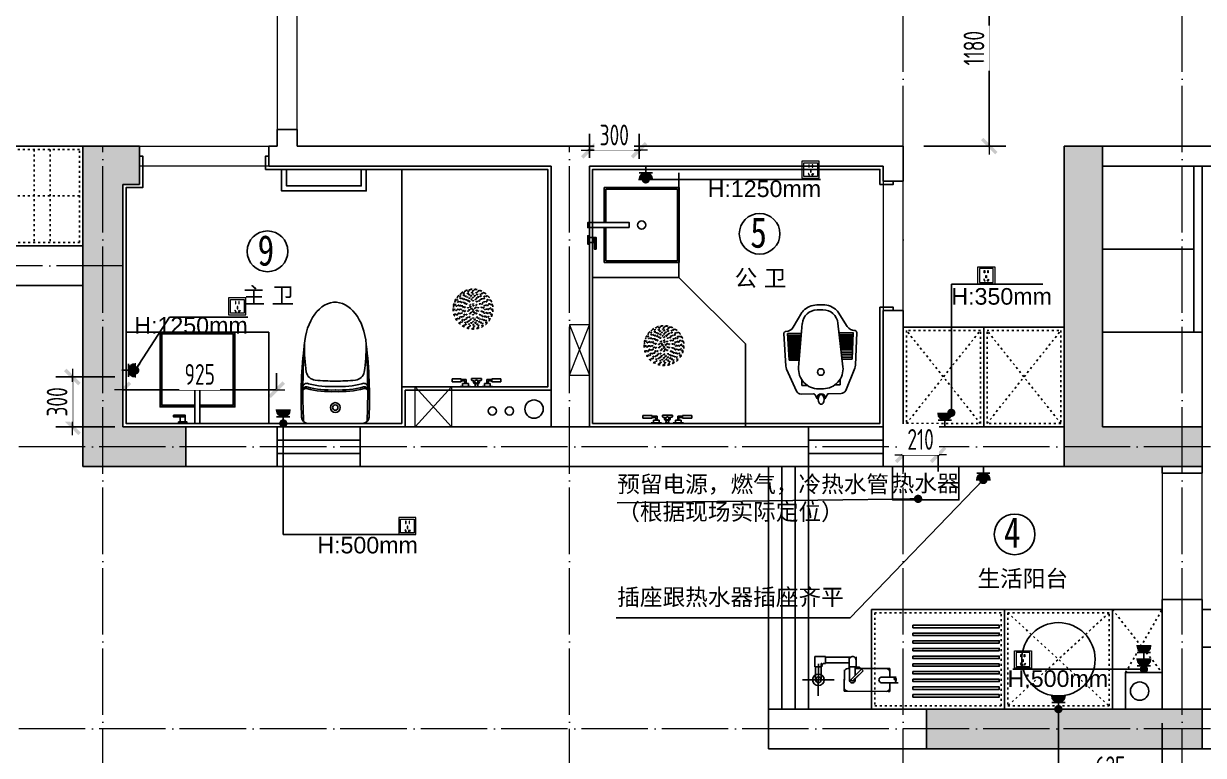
# Model space of a CAD drawing. Header units: inches. Extents: x -50945 to 250244, y -404780 to 18493.
# Drawn here: x 102031 to 109137, y -284927 to -280521 of the extents above; entities that cross this region are included whole.
import ezdxf

# ---------------------------------------------------------------- set-up
doc = ezdxf.new("R2010")
doc.units = ezdxf.units.IN
doc.header["$MEASUREMENT"] = 0
for name, pattern in [('ACAD_ISO03W100', [30, 12, -18]), ('DOTE', [2.42, 2, -0.2, 0.02, -0.2]), ('iGo户型优化31', [0.35, 0.25, -0.1])]:
    doc.linetypes.add(name, pattern=pattern)
for name, color, linetype, lineweight in [('0000插座', 1, 'Continuous', 25), ('0000照明', 241, 'Continuous', 25), ('天棚材质标注', 2, 'Continuous', 5), ('门', 65, 'Continuous', 13)]:
    doc.layers.add(name, color=color, linetype=linetype, lineweight=lineweight)
for name, color, linetype in [('D-ARCHI', 250, 'Continuous'), ('EVH 立面填充', 8, 'Continuous'), ('IBS-003-建筑窗框', 3, 'Continuous'), ('IBS-182-原建筑非承重墙', 150, 'Continuous'), ('IBS-200-原建筑承重墙柱', 200, 'Continuous'), ('IBS-63-原建筑窗', 63, 'Continuous'), ('IDS-030-造型完成面(看线)', 30, 'Continuous'), ('IDS-040-固定高家具', 40, 'Continuous'), ('IFF-31-卫浴洁具', 31, 'Continuous'), ('IFF-51-活动家具', 51, 'Continuous'), ('iGo户型优化', 7, 'Continuous'), ('房间编号', 50, 'Continuous')]:
    doc.layers.add(name, color=color, linetype=linetype)
doc.styles.add('ARI', font='', dxfattribs={"width": 0.8, "height": 200})
doc.styles.add('HBA-DIMT', font='ARCHS.SHX', dxfattribs={"width": 0.8})
doc.styles.add('MtXpl_Arial_Unicode_', font='Arial Unicode.ttf')
doc.styles.get("Standard").update_dxf_attribs({"font": 'Arial.ttf'})
doc.styles.get('ARI').set_extended_font_data('SimSun')
doc.dimstyles.new('HBA_40', dxfattribs={"dimscale": 50, "dimtxt": 2.5, "dimasz": 0.1, "dimexe": 2, "dimexo": 2.5, "dimgap": 0.6, "dimtad": 1, "dimdec": 0, "dimrnd": 5, "dimzin": 0, "dimtxsty": 'HBA-DIMT', "dimblk": 'HBA_DIMENSION_TICK', "dimblk1": 'HBA_DIMENSION_TICK', "dimblk2": 'HBA_DIMENSION_TICK', "dimcen": 0.125, "dimclrd": 44, "dimclre": 44, "dimclrt": 2, "dimadec": 0, "dimazin": 0, "dimtfac": 1, "dimtdec": 0, "dimtix": 1, "dimtmove": 1, "dimatfit": 3, "dimldrblk": 'HBA_Leader_Dot', "dimfxl": 0, "dimtvp": 1, "dimtfill": 1, "dimtolj": 1, "dimtzin": 0, "dimarcsym": 0})

# ---------------------------------------------------------------- blocks, each defined once
blk = doc.blocks.new('11')
at = {"layer": 'IBS-182-原建筑非承重墙'}
for p, q in [((140996.6, -1245.4), (140997.1, -1054.1)), ((140567.1, -1131.5), (140516.4, -1131.3)), ((140535.4, -1131.4), (140527.6, -1131.4)), ((140567.1, -1131.5), (140535.4, -1131.4)), ((140567.1, -1131.5), (140535.4, -1131.4)), ((140567.3, -1080.2), (140567.1, -1131.5)), ((140567.3, -1080.2), (140567.1, -1131.5)), ((140567.2, -1100.7), (140567.1, -1131.5)), ((140567.1, -1131.5), (140614.9, -1131.6)), ((140840.5, -1081), (140567.3, -1080.2)), ((140575.7, -1080.3), (140567.3, -1080.2)), ((140820, -1080.9), (140587.7, -1080.3)), ((140820, -1080.9), (140587.7, -1080.3)), ((140840.5, -1081), (140820, -1080.9)), ((140840.2, -1209.1), (140840.5, -1081)), ((140840.2, -1197.1), (140840.5, -1101.4)), ((140840.2, -1209.1), (140840.5, -1101.4)), ((140840.5, -1101.4), (140840.5, -1081)), ((140528, -1165.5), (140567, -1165.6)), ((140528, -1165.5), (140567, -1165.6)), ((140567, -1165.6), (140535.3, -1165.5)), ((140567, -1165.6), (140566.9, -1196.4)), ((140567, -1165.6), (140566.9, -1216.9)), ((140567, -1165.6), (140566.9, -1196.4)), ((140614.8, -1165.8), (140567, -1165.6)), ((140787.9, -1144.5), (140727.7, -1204.5)), ((140775.4, -1157), (140727.7, -1204.5)), ((140736.8, -1213.7), (140727.7, -1204.5)), ((140727.7, -1204.5), (140736.8, -1213.7)), ((140797.1, -1153.8), (140736.8, -1213.7)), ((140736.8, -1213.7), (140775.4, -1175.4)), ((140736.8, -1213.7), (140775.4, -1175.4)), ((140775.4, -1175.4), (140775.2, -1227)), ((140775.3, -1217.4), (140775.4, -1175.4)), ((140775.4, -1175.4), (140775.3, -1217.4)), ((140775.4, -1157), (140787.9, -1144.5)), ((140775.4, -1149.1), (140775.4, -1157)), ((140775.4, -1149.1), (140775.4, -1157)), ((140775.4, -1149.1), (140775.4, -1157)), ((140809.4, -1217.5), (140809.6, -1149.2)), ((140809.4, -1227.1), (140809.6, -1149.2)), ((140809.6, -1144.6), (140809.6, -1149.2)), ((140809.6, -1149.2), (140809.6, -1144.6)), ((140901.2, -1149.5), (141092.5, -1150)), ((140979.7, -1180.1), (140979.5, -1248.1)), ((140979.8, -1149.7), (140979.6, -1227.6)), ((140979.7, -1180.1), (140979.6, -1227.6)), ((141013.9, -1149.8), (141013.7, -1227.7)), ((141013.7, -1227.7), (141013.9, -1180.2)), ((141013.7, -1227.7), (141013.9, -1180.2)), ((140566.9, -1208.4), (140566.9, -1216.9)), ((140566.9, -1216.9), (140769.8, -1217.4)), ((140566.9, -1216.9), (140587.4, -1216.9)), ((140587.4, -1216.9), (140775.3, -1217.4)), ((140587.4, -1216.9), (140740.4, -1217.3)), ((140750, -1226.9), (140736.8, -1213.7)), ((140740.4, -1217.3), (140750, -1226.9)), ((140775.2, -1227), (140750, -1226.9)), ((140750, -1226.9), (140769.8, -1227)), ((140769.8, -1217.4), (140769.6, -1288.5)), ((140769.7, -1268.6), (140769.6, -1288.5)), ((140769.7, -1268.6), (140769.8, -1227)), ((140769.8, -1227), (140769.7, -1268.6)), ((140812.1, -1227.1), (140769.8, -1227)), ((140775.3, -1217.4), (140775.2, -1227)), ((140775.3, -1217.4), (140775.2, -1227)), ((140775.2, -1227), (140809.4, -1227.1)), ((140809.4, -1217.5), (140819.7, -1217.5)), ((140809.4, -1217.5), (140809.4, -1227.1)), ((140812.1, -1251.7), (140812, -1268.8)), ((140812, -1285.8), (140812.1, -1251.7)), ((140812, -1285.8), (140812.1, -1251.7)), ((140812.1, -1251.7), (140812.1, -1220.6)), ((140812.1, -1251.7), (140812.1, -1220.6)), ((140812.1, -1251.7), (140812.1, -1227.1)), ((140812.1, -1251.7), (140954.9, -1251.7)), ((140954.9, -1251.7), (140953, -1251.7)), ((140954.9, -1251.7), (140953, -1251.7)), ((140954.8, -1290.4), (140954.9, -1248.1)), ((140961.8, -1248.1), (140954.9, -1248.1)), ((140954.9, -1250.9), (140954.9, -1251.7)), ((140954.9, -1250.9), (140954.9, -1251.7)), ((140975.4, -1248.1), (140975.5, -1227.6)), ((140975.5, -1234.5), (140975.4, -1248.1)), ((140979.5, -1248.1), (140975.4, -1248.1)), ((140975.4, -1248.1), (140979.5, -1248.1)), ((140975.5, -1234.5), (140975.5, -1227.6)), ((140975.5, -1227.6), (140979.6, -1227.6)), ((140975.5, -1227.6), (141017.8, -1227.7)), ((140979.6, -1227.6), (140975.5, -1227.6)), ((140975.5, -1227.6), (140975.5, -1234.5)), ((140979.5, -1248.1), (140979.6, -1227.6)), ((140979.6, -1227.6), (141013.7, -1227.7)), ((140979.6, -1227.6), (141017.8, -1227.7)), ((141013.7, -1227.7), (141017.8, -1227.7)), ((141017.8, -1227.7), (141013.7, -1227.7)), ((141017.8, -1227.7), (141013.7, -1227.7)), ((141017.8, -1234.6), (141017.7, -1290.5)), ((141017.8, -1234.6), (141017.8, -1227.7)), ((141017.8, -1234.6), (141017.8, -1227.7)), ((141017.8, -1227.7), (141017.8, -1234.6)), ((141017.8, -1234.6), (141017.8, -1227.7)), ((141017.8, -1227.7), (141017.8, -1234.6)), ((140803.1, -1285.8), (140812, -1285.8)), ((140954.8, -1285.8), (140803.3, -1285.8)), ((140803.3, -1285.8), (140812, -1285.8)), ((140954.8, -1290.4), (140981.7, -1290.5)), ((140981.7, -1290.5), (141017.7, -1290.5))]:
    blk.add_line(p, q, dxfattribs=at)
blk.add_circle((140996.9, -1149.8), 34.9, dxfattribs=at)
for start, end in [(0, 180), (0, 180), (180, 240.52169), (180, 240.52169), (299.17603, 0), (299.17603, 0)]:
    blk.add_arc((140996.9, -1149.8), 34.9, start, end, dxfattribs=at)
for centre, major_axis, start_param, end_param in [((140539.5, -1139.9), (-6.72, -6.72), 4.378011, 6.612288), ((140587.7, -1100.8), (-14.5, 14.5), 5.495149, 7.065946), ((140614.9, -1148.7), (-12.1, -12.1), 0.78276, 3.924353), ((140792.5, -1149.1), (-12.1, 12.1), 3.924353, 7.065946), ((140820, -1101.4), (-14.5, -14.5), 2.353557, 3.924353), ((140996.9, -1149.8), (-12.1, 12.1), 4.709751, 10.992936), ((140553.1, -1148.5), (-17.5, -17.5), -1.141223, -0.024085), ((140531.1, -1157), (-6.72, -6.72), 1.236418, 3.470695), ((140587.4, -1196.4), (-14.5, 14.5), 0.78276, 2.353557), ((140792.5, -1149.1), (-4.6, -4.6), 1.568158, 4.709751), ((140819.7, -1197), (-14.5, -14.5), 0.78276, 2.353557), ((140790.8, -1268.7), (-15, 15), 0.78276, 2.986227), ((140790.8, -1268.7), (-15, 15), 2.986227, 3.924353), ((140961.8, -1234.4), (-9.66, 9.66), 2.353557, 3.924353)]:
    blk.add_ellipse(centre, major_axis=major_axis, ratio=1, start_param=start_param, end_param=end_param, dxfattribs=at)
at = {"layer": 'IBS-182-原建筑非承重墙', "extrusion": (0, 0, -1)}
for start_param, end_param in [(5.500425, 7.071221), (5.500425, 7.071221), (7.071221, 8.642018), (7.071221, 8.642018), (3.929629, 5.500425), (3.929629, 5.500425), (2.358832, 3.929629), (2.358832, 3.929629)]:
    blk.add_ellipse((140996.9, -1149.8), major_axis=(-12.1, 12.1), ratio=1, start_param=start_param, end_param=end_param, dxfattribs=at)
blk = doc.blocks.new('A$C4f8d1d60')
at = {"color": 8}
for p, q in [((48.8, 294, 0), (31.2, 294, 0)), ((31.2, 294, 0), (31.2, 239, 0)), ((48.8, 239, 0), (48.8, 294, 0)), ((48.8, 294, 0), (48.8, 294, 0)), ((3.6, 244, 0), (0, 244, 0)), ((0, 182, 0), (0, 244, 0)), ((3.6, 182, 0), (3.6, 244, 0)), ((3.6, 230.5, 0), (20, 230.5, 0)), ((20, 195.5, 0), (20, 230.5, 0)), ((24, 220, 0), (20, 220, 0)), ((24, 206, 0), (24, 220, 0)), ((36, 217, 0), (24, 217, 0)), ((31.2, 239, 0), (48.8, 239, 0)), ((36, 217, 0), (36, 239, 0)), ((44, 209, 0), (44, 239, 0)), ((3.6, 182, 0), (0, 182, 0)), ((0, 112, 0), (0, 182, 0)), ((3.6, 159.5, 0), (0, 159.5, 0)), ((0, 159.5, 0), (0, 134.5, 0)), ((3.6, 195.5, 0), (20, 195.5, 0)), ((3.6, 134.5, 0), (3.6, 159.5, 0)), ((15.4, 154.5, 0), (3.6, 154.5, 0)), ((24, 206, 0), (20, 206, 0)), ((44, 209, 0), (24, 209, 0)), ((31.2, 164.5, 0), (31.2, 159.5, 0)), ((31.2, 159.5, 0), (36.2, 159.5, 0)), ((41, 177.9, 0), (50.8, 177.9, 0)), ((50.8, 117.7, 0), (50.8, 177.9, 0)), ((3.6, 134.5, 0), (0, 134.5, 0)), ((3.6, 112, 0), (0, 112, 0)), ((0, 112, 0), (0, 50, 0)), ((15.4, 139.5, 0), (3.6, 139.5, 0)), ((3.6, 112, 0), (3.6, 50, 0)), ((3.6, 98.5, 0), (20, 98.5, 0)), ((20, 98.5, 0), (20, 63.5, 0)), ((24, 88, 0), (20, 88, 0)), ((24, 74, 0), (20, 74, 0)), ((24, 88, 0), (24, 74, 0)), ((44, 85, 0), (24, 85, 0)), ((36, 77, 0), (24, 77, 0)), ((31.2, 134.5, 0), (31.2, 129.5, 0)), ((31.2, 134.5, 0), (36.2, 134.2, 0)), ((36, 77, 0), (36, 55, 0)), ((40.5, 117.7, 0), (50.8, 117.7, 0)), ((44, 85, 0), (44, 55, 0)), ((3.6, 50, 0), (0, 50, 0)), ((3.6, 63.5, 0), (20, 63.5, 0)), ((31.2, 0, 0), (31.2, 55, 0)), ((31.2, 55, 0), (48.8, 55, 0)), ((48.8, 0, 0), (31.2, 0, 0)), ((48.8, 55, 0), (48.8, 0, 0)), ((48.8, 0, 0), (48.8, 0, 0))]:
    blk.add_line(p, q, dxfattribs=at)
at = {"color": 8, "linetype": 'ACAD_ISO03W100'}
for centre, radius in [((468.8, 126.7, 0), 120), ((468.8, 126.7, 0), 118), ((412.8, 223.7, 0), 3), ((423.5, 218.1, 0), 3), ((439.9, 234.9, 0), 3), ((445, 215.6, 0), 3), ((448.7, 226.8, 0), 3), ((468.8, 238.7, 0), 3), ((468.8, 218.7, 0), 3), ((475.3, 228.5, 0), 3), ((492.7, 215.6, 0), 3), ((497.8, 234.9, 0), 3), ((501.4, 223.4, 0), 3), ((524.8, 223.7, 0), 3), ((525.3, 211.7, 0), 3), ((360.7, 155.7, 0), 3), ((371.8, 182.7, 0), 3), ((372.2, 159.3, 0), 3), ((380, 150.6, 0), 3), ((383.9, 183.2, 0), 3), ((387.9, 140.1, 0), 3), ((389.2, 172.7, 0), 3), ((389.6, 205.9, 0), 3), ((395, 162.3, 0), 3), ((400.4, 149, 0), 3), ((401.4, 203.3, 0), 3), ((403.8, 191.8, 0), 3), ((408, 181.7, 0), 3), ((410.6, 169.1, 0), 3), ((415.8, 158.9, 0), 3), ((422, 149.3, 0), 3), ((422.8, 206.4, 0), 3), ((425.9, 196.6, 0), 3), ((426.5, 185, 0), 3), ((432.2, 176.7, 0), 3), ((436.4, 167.4, 0), 3), ((443, 145.6, 0), 3), ((446.6, 195.2, 0), 3), ((447.4, 205.9, 0), 3), ((454.1, 187, 0), 3), ((457.3, 177.4, 0), 3), ((459, 157.2, 0), 3), ((461.8, 147.6, 0), 3), ((468.8, 198.7, 0), 3), ((470.5, 208.7, 0), 3), ((478.3, 188, 0), 3), ((478.7, 157.2, 0), 3), ((480.4, 177.4, 0), 3), ((480.8, 145.2, 0), 3), ((491.1, 195.2, 0), 3), ((493.6, 204.9, 0), 3), ((494.7, 145.6, 0), 3), ((501, 179.8, 0), 3), ((501.3, 167.4, 0), 3), ((511.2, 185, 0), 3), ((514.6, 194.8, 0), 3), ((514.8, 206.4, 0), 3), ((515.7, 149.3, 0), 3), ((518.8, 163.4, 0), 3), ((527.1, 169.1, 0), 3), ((529.1, 141.5, 0), 3), ((531.9, 179.2, 0), 3), ((533.9, 191.8, 0), 3), ((537.3, 149, 0), 3), ((544.1, 159.3, 0), 3), ((545.4, 194.2, 0), 3), ((548, 205.9, 0), 3), ((548.5, 172.7, 0), 3), ((557.7, 150.6, 0), 3), ((560.2, 172, 0), 3), ((565.8, 182.7, 0), 3), ((568.8, 146.8, 0), 3), ((577, 155.7, 0), 3), ((356.8, 126.7, 0), 3), ((360.7, 97.8, 0), 3), ((367, 133.2, 0), 3), ((368.8, 106.7, 0), 3), ((371.8, 70.7, 0), 3), ((376.8, 126.7, 0), 3), ((377.5, 81.5, 0), 3), ((380, 102.9, 0), 3), ((387.5, 116.8, 0), 3), ((389.2, 80.7, 0), 3), ((393.6, 94.2, 0), 3), ((396.8, 126.7, 0), 3), ((400.4, 104.5, 0), 3), ((405.8, 74.3, 0), 3), ((407.6, 136.2, 0), 3), ((408.6, 112, 0), 3), ((410.6, 84.4, 0), 3), ((416.8, 126.7, 0), 3), ((418.8, 90.1, 0), 3), ((422, 104.2, 0), 3), ((426.5, 68.5, 0), 3), ((436.4, 86.1, 0), 3), ((436.7, 73.7, 0), 3), ((436.8, 126.7, 0), 3), ((443, 107.9, 0), 3), ((448.2, 134.3, 0), 3), ((450.1, 115.3, 0), 3), ((456.8, 126.7, 0), 3), ((457.3, 76.1, 0), 3), ((459, 96.3, 0), 3), ((466.1, 104.9, 0), 3), ((468.8, 126.7, 0), 5), ((474.8, 137.1, 0), 3), ((474.8, 116.4, 0), 3), ((478.7, 96.3, 0), 3), ((480.4, 76.1, 0), 3), ((484.2, 111, 0), 3), ((490.7, 128.9, 0), 3), ((494.7, 107.9, 0), 3), ((500.8, 126.7, 0), 3), ((501.3, 86.1, 0), 3), ((505.5, 76.8, 0), 3), ((511.2, 68.5, 0), 3), ((515.7, 104.2, 0), 3), ((520.8, 126.7, 0), 3), ((521.8, 94.6, 0), 3), ((527.1, 84.4, 0), 3), ((529.7, 71.8, 0), 3), ((530.1, 117.3, 0), 3), ((537.3, 104.5, 0), 3), ((540.8, 126.7, 0), 3), ((542.7, 91.2, 0), 3), ((548.5, 80.7, 0), 3), ((549.8, 113.4, 0), 3), ((550.2, 136.7, 0), 3), ((553.8, 70.3, 0), 3), ((557.7, 102.9, 0), 3), ((560.8, 126.7, 0), 3), ((565.5, 94.2, 0), 3), ((565.8, 70.7, 0), 3), ((570.6, 120.3, 0), 3), ((577, 97.8, 0), 3), ((580.8, 126.7, 0), 3), ((389.6, 47.6, 0), 3), ((392.3, 59.3, 0), 3), ((403.8, 61.7, 0), 3), ((412.3, 41.8, 0), 3), ((412.8, 29.8, 0), 3), ((422.8, 47.1, 0), 3), ((423.1, 58.7, 0), 3), ((436.2, 30.1, 0), 3), ((439.9, 18.6, 0), 3), ((444.1, 48.6, 0), 3), ((445, 37.9, 0), 3), ((446.6, 58.3, 0), 3), ((459.4, 65.5, 0), 3), ((462.4, 25, 0), 3), ((467.2, 44.8, 0), 3), ((468.8, 54.7, 0), 3), ((468.8, 34.7, 0), 3), ((468.8, 14.7, 0), 3), ((483.6, 66.5, 0), 3), ((488.9, 26.7, 0), 3), ((490.3, 47.6, 0), 3), ((491.1, 58.3, 0), 3), ((492.7, 37.9, 0), 3), ((497.8, 18.6, 0), 3), ((511.7, 56.9, 0), 3), ((514.1, 35.4, 0), 3), ((514.8, 47.1, 0), 3), ((524.8, 29.8, 0), 3), ((533.9, 61.7, 0), 3), ((536.2, 50.2, 0), 3), ((548, 47.6, 0), 3)]:
    blk.add_circle(centre, radius, dxfattribs=at)
at = {"color": 8}
blk.add_circle((31.2, 147, 0), 9.39, dxfattribs=at)
for centre, radius, start, end in [((31.2, 147, 0), 17.5, 89.99388, 154.61694), ((31.2, 147, 0), 12.5, 89.99388, 269.99388), ((74.7, 159.2, 0), 38.6, 151.01819, 179.60297), ((31.2, 147, 0), 17.5, 205.37081, 269.99388), ((63.6, 132.7, 0), 27.5, 176.83262, 212.95443)]:
    blk.add_arc(centre, radius, start, end, dxfattribs=at)
blk = doc.blocks.new('rtger')
at = {"layer": 'IFF-31-卫浴洁具', "ltscale": 0.02}
for p in [(64161.1, 9478.3), (64161.1, 9151.3)]:
    blk.add_line(p, (64161.1, 9314.8), dxfattribs=at)
for radius in [29.6, 16.1]:
    blk.add_circle((64065.2, 9314.8), radius, dxfattribs=at)
for centre, radius, start, end in [((64006, 6943.5), 2577.4, 87.40012, 97.13359), ((63964.2, 5198.4), 4311.6, 87.52882, 93.69943), ((63692.6, 8401.4), 1099.7, 81.70303, 90.34811), ((63840.4, 9430.5), 60, 5.39205, 79.52989), ((63943.3, 9486.8), 24.1, 108.05955, 207.79672), ((63387.3, 9338.5), 552, 357.54247, 14.38153), ((63959.2, 9491.3), 18.8, 84.06845, 197.64068), ((63367.8, 9338.5), 592, 357.74668, 14.38153), ((63968.4, 9493.3), 18.2, 113.52762, 196.61874), ((63367.8, 9338.5), 602, 357.74668, 14.38153), ((64121.1, 9478.3), 40, 0, 87.40012), ((62528, 9306.6), 1378.2, 0.34089, 5.39205), ((62528, 9323), 1378.2, 354.60795, 359.65911), ((63387.3, 9291.2), 552, 345.61847, 2.45753), ((63367.8, 9291.2), 592, 345.61847, 2.25332), ((63367.8, 9291.2), 602, 345.61847, 2.25332), ((63840.4, 9199.2), 60, 280.47011, 354.60795), ((63692.6, 10228.3), 1099.7, 269.65189, 278.29697), ((64006, 11686.2), 2577.4, 262.86641, 272.59988), ((63964.2, 13431.3), 4311.6, 266.30057, 272.47118), ((63943.3, 9142.8), 24.1, 152.20328, 251.94045), ((63959.2, 9138.4), 18.8, 162.35932, 275.93155), ((63968.4, 9136.4), 18.2, 163.38126, 246.47238), ((64121.1, 9151.3), 40, 272.59988, 0)]:
    blk.add_arc(centre, radius, start, end, dxfattribs=at)
blk.add_ellipse((63720.4, 9314.8), major_axis=(289.3, 0), ratio=0.648116, start_param=1.570796, end_param=4.592942, dxfattribs=at)
blk = doc.blocks.new('抖音iGo户型优化-0715')
at = {"layer": 'IFF-31-卫浴洁具'}
for points in [[(13559.5, -200880.3), (13529.5, -200880.3), (13529.5, -200630.3), (13559.5, -200630.3)], [(13659.5, -200640.3), (13609.5, -200640.3), (13609.5, -200630.3), (13659.5, -200630.3)], [(13649.5, -200640.3), (13619.5, -200640.3), (13619.5, -200670.3), (13649.5, -200670.3)], [(13689.5, -200680.6), (13619.5, -200680.6), (13619.5, -200670.6), (13689.5, -200670.6)]]:
    blk.add_lwpolyline(points, close=True, dxfattribs=at)
blk.add_lwpolyline([(13559.5, -200730.3), (13769.5, -200730.3), (13769.5, -201180.3), (13319.5, -201180.3), (13319.5, -200730.3), (13529.5, -200730.3)], dxfattribs=at)
at = {"layer": 'iGo户型优化', "color": 251, "ltscale": 333}
blk.add_lwpolyline([(13559.5, -200740.3), (13759.5, -200740.3), (13759.5, -201170.3), (13329.5, -201170.3), (13329.5, -200740.3), (13529.5, -200740.3)], dxfattribs=at)
at = {"layer": 'iGo户型优化', "color": 7}
blk.add_circle((13544.5, -200955.3), 25, dxfattribs=at)
blk = doc.blocks.new('抖音iGo户型优化-0721')
at = {"layer": 'IFF-31-卫浴洁具', "ltscale": 100}
for p, q in [((23154.8, -200795.4), (23079.4, -200794.4)), ((23321, -200797.7), (23245.6, -200796.7)), ((23051.6, -200812.2), (22992.6, -200945.2)), ((23084.4, -200846.4), (23083.9, -200879.7)), ((23084.4, -200846.4), (23116.3, -200846.8)), ((23213.8, -200826.2), (23185.7, -200825.8)), ((23314.6, -200849.5), (23282.6, -200849.1)), ((23314.6, -200849.5), (23314.1, -200882.9)), ((23348.3, -200816.3), (23403.6, -200950.8)), ((22988.4, -200962.2), (22975.7, -201159)), ((23008, -200998.5), (22997.4, -201159)), ((23069.1, -201009.3), (23007.3, -201008.5)), ((23068.8, -200999.3), (23008, -200998.5)), ((23064.5, -200955.1), (23087.1, -201218.7)), ((23331.5, -200958.7), (23301.7, -201221.6)), ((23325.4, -201012.9), (23387.2, -201013.7)), ((23326, -201002.9), (23386.8, -201003.7)), ((23386.8, -201003.7), (23393, -201164.5)), ((23407.4, -200967.9), (23414.7, -201165)), ((23075.1, -201079.4), (23002.7, -201078.4)), ((23074.3, -201069.4), (23003.4, -201068.5)), ((23073.4, -201059.4), (23004, -201058.5)), ((23072.6, -201049.4), (23004.7, -201048.5)), ((23071.7, -201039.4), (23005.4, -201038.5)), ((23070.8, -201029.4), (23006, -201028.5)), ((23070, -201019.4), (23006.7, -201018.5)), ((23317.5, -201082.8), (23389.9, -201083.7)), ((23318.6, -201072.8), (23389.5, -201073.7)), ((23319.7, -201062.8), (23389.1, -201063.7)), ((23320.9, -201052.8), (23388.7, -201053.7)), ((23322, -201042.8), (23388.3, -201043.7)), ((23323.1, -201032.8), (23387.9, -201033.7)), ((23324.3, -201022.8), (23387.6, -201023.7)), ((22997.4, -201159), (23082.1, -201160.2)), ((23081.2, -201149.5), (22998.1, -201148.4)), ((23080.3, -201139.5), (22998.7, -201138.4)), ((23079.4, -201129.5), (22999.4, -201128.4)), ((23078.6, -201119.5), (23000.1, -201118.4)), ((23077.7, -201109.5), (23000.7, -201108.4)), ((23076.9, -201099.5), (23001.4, -201098.4)), ((23076, -201089.4), (23002, -201088.4)), ((23309.5, -201152.6), (23392.6, -201153.8)), ((23310.7, -201142.7), (23392.2, -201143.8)), ((23311.8, -201132.7), (23391.8, -201133.8)), ((23312.9, -201122.7), (23391.4, -201123.8)), ((23314.1, -201112.7), (23391.1, -201113.8)), ((23315.2, -201102.7), (23390.7, -201103.8)), ((23316.3, -201092.7), (23390.3, -201093.7)), ((23031.4, -201196.4), (23083.8, -201285.4)), ((23358, -201200.9), (23303.2, -201288.4)), ((23393, -201164.5), (23308.3, -201163.3)), ((23175.5, -201300.9), (23211, -201301.4)), ((23175.1, -201330.9), (23210.6, -201331.4)), ((23210.6, -201331.4), (23175.1, -201330.9))]:
    blk.add_line(p, q, dxfattribs=at)
blk.add_circle((23198.4, -200927.2), 20, dxfattribs=at)
for centre, radius, start, end in [((23200.9, -200746.1), 13.4, 34.04572, 144.38623), ((23079, -200824.4), 30, 89.21598, 156.07815), ((23154.9, -200785.4), 10, 269.21598, 339.71582), ((23226.7, -200811.9), 66.5, 131.3509, 159.71582), ((23200.5, -200771.2), 25, 179.21598, 359.21598), ((23227, -200762.6), 44.3, 146.67085, 211.76111), ((23200.4, -200778.5), 13.4, 214.04572, 324.38623), ((23174.3, -200761.9), 44.3, 326.67085, 31.76111), ((23173.3, -200811.2), 66.5, 18.71613, 47.08106), ((23245.7, -200786.7), 10, 198.71613, 269.21598), ((23320.6, -200827.7), 30, 22.35381, 89.21598), ((23184.1, -200945.8), 120, 89.21598, 184.42439), ((23212.2, -200946.2), 120, 354.00757, 89.21598), ((23038.3, -200965.4), 50, 156.07815, 176.28889), ((23357.4, -200969.8), 50, 2.14307, 22.35381), ((22987.6, -201159.8), 12, 176.28889, 270.6079), ((22988.3, -201221.8), 50, 30.48691, 90.6079), ((23176.8, -201211), 90, 184.91056, 269.21598), ((23212.3, -201211.4), 90, 269.21598, 353.5214), ((23400.4, -201227.4), 50, 87.82405, 147.94505), ((23402.7, -201165.5), 12, 267.82405, 2.14307), ((23126.9, -201260), 50, 210.48691, 224.50672), ((23176.8, -201211), 120, 224.50672, 269.21598), ((23212.3, -201211.4), 120, 269.21598, 313.92524), ((23260.8, -201261.9), 50, 313.92524, 327.94505)]:
    blk.add_arc(centre, radius, start, end, dxfattribs=at)
blk = doc.blocks.new('HBA_DIMENSION_TICK')
at = {"color": 0, "linetype": 'ByBlock'}
for p, q in [((-10, 0), (0, 0)), ((0, 0), (10, 0))]:
    blk.add_line(p, q, dxfattribs=at)
at = {"color": 50, "linetype": 'ByBlock'}
blk.add_solid([(-10, -7), (-7, -10), (7, 10), (10, 7)], dxfattribs=at)
blk = doc.blocks.new('*D773')
at = {"layer": 'Defpoints', "color": 0, "transparency": 16777216}
for p in [(107628.4, -280078.6), (107328.4, -281258.6), (107847.2, -281258.6)]:
    blk.add_point(p, dxfattribs=at)
at = {"layer": '天棚材质标注', "color": 44, "lineweight": -2, "transparency": 16777216}
for p, q in [((107753.4, -280078.6), (107947.2, -280078.6)), ((107847.2, -280083.6), (107847.2, -281253.6)), ((107453.4, -281258.6), (107947.2, -281258.6))]:
    blk.add_line(p, q, dxfattribs=at)
at = {"layer": '天棚材质标注', "color": 44, "lineweight": -2, "transparency": 16777216, "xscale": 5, "yscale": 5, "zscale": 5}
for p, rotation in [((107847.2, -280078.6), 90), ((107847.2, -281258.6), 270)]:
    blk.add_blockref('HBA_DIMENSION_TICK', p, dxfattribs=dict(at, rotation=rotation))
at = {"layer": '天棚材质标注', "color": 2, "transparency": 16777216, "insert": (107754.7, -280668.6), "char_height": 125, "attachment_point": 5, "rotation": 90, "style": 'HBA-DIMT', "bg_fill": 3, "box_fill_scale": 1.25, "bg_fill_color": 256, "bg_fill_true_color": 13158600, "bg_fill_transparency": 0}
blk.add_mtext('\\A1;1180', dxfattribs=at)
blk = doc.blocks.new('HBA_Leader_Dot')
at = {"color": 0, "linetype": 'ByBlock'}
blk.add_line((-5, 0), (-10, 0), dxfattribs=at)
at = {"color": 0, "linetype": 'ByBlock', "const_width": 5}
blk.add_lwpolyline([(-2.5, 0, 1), (2.5, 0, 1)], format="xyb", close=True, dxfattribs=at)
blk = doc.blocks.new('_LINKPT1')
blk.add_line((0, 0), (0, 0))
blk = doc.blocks.new('M_X23')
for p, q in [((-0.5, 1.05), (-0.5, 1)), ((-0.5, 1), (0.5, 1)), ((0.5, 1.05), (0.5, 1)), ((0.5, 0.5), (-0.5, 0.5)), ((0, 0.5), (0, 0))]:
    blk.add_line(p, q)
blk.add_arc((0, 1), 0.5, 180, 0)
for points in [[(0.433, 0.75), (-0.433, 0.75), (0.5, 1), (-0.5, 1)], [(0.25, 0.567), (-0.25, 0.567), (0.433, 0.75), (-0.433, 0.75)], [(0, 0.5), (0, 0.5), (0.25, 0.567), (-0.25, 0.567)]]:
    blk.add_solid(points)
blk.add_blockref('_LINKPT1', (0.001, 0))
at = {"width": 0.8, "flags": 9}
blk.add_attdef('A', (0, 0), '', height=0.00002, dxfattribs=at)
blk = doc.blocks.new('*D775')
at = {"layer": 'Defpoints', "color": 0, "transparency": 16777216}
for p in [(107328.4, -282864.5), (107538.6, -282864.5)]:
    blk.add_point(p, dxfattribs=at)
at = {"layer": '天棚材质标注', "color": 44, "lineweight": -2, "transparency": 16777216}
for p, q in [((107328.4, -282989.5), (107328.4, -283217.1)), ((107538.6, -282989.5), (107538.6, -283217.1)), ((107323.4, -283117.1), (107318.4, -283117.1)), ((107538.6, -283117.1), (107328.4, -283117.1)), ((107543.6, -283117.1), (107548.6, -283117.1))]:
    blk.add_line(p, q, dxfattribs=at)
at = {"layer": '天棚材质标注', "color": 44, "lineweight": -2, "transparency": 16777216, "xscale": 5, "yscale": 5, "zscale": 5}
blk.add_blockref('HBA_DIMENSION_TICK', (107328.4, -283117.1), dxfattribs=at)
at = {"layer": '天棚材质标注', "color": 44, "lineweight": -2, "transparency": 16777216, "xscale": 5, "yscale": 5, "zscale": 5, "rotation": 180}
blk.add_blockref('HBA_DIMENSION_TICK', (107538.6, -283117.1), dxfattribs=at)
at = {"layer": '天棚材质标注', "color": 2, "transparency": 16777216, "insert": (107433.5, -283024.6), "char_height": 125, "attachment_point": 5, "style": 'HBA-DIMT', "bg_fill": 3, "box_fill_scale": 1.25, "bg_fill_color": 256, "bg_fill_true_color": 13158600, "bg_fill_transparency": 0}
blk.add_mtext('\\A1;210', dxfattribs=at)
at = {"layer": 'Defpoints', "color": 0, "transparency": 16777216}
blk.add_point((107328.4, -283117.1), dxfattribs=at)
blk = doc.blocks.new('h46jtr')
at = {"lineweight": 0}
for points in [[(4759.4, 50.76), (4763.7, 50.76), (4763.7, 46.46), (4759.4, 46.46)], [(4763.27, 50.33), (4759.83, 50.33), (4759.83, 46.89), (4763.27, 46.89)], [(4760.98, 47.68), (4760.86, 47.61), (4761.13, 47.16), (4761.24, 47.22)], [(4761.03, 49.83), (4761.14, 49.83), (4761.14, 49.26), (4761.03, 49.26)], [(4761.44, 48.58), (4761.59, 48.58), (4761.59, 48), (4761.44, 48)], [(4762.05, 47.68), (4762.16, 47.61), (4761.9, 47.16), (4761.79, 47.22)], [(4761.88, 49.83), (4762, 49.83), (4762, 49.26), (4761.88, 49.26)]]:
    blk.add_lwpolyline(points, close=True, dxfattribs=at)
blk = doc.blocks.new('*D777')
at = {"layer": 'Defpoints', "color": 0, "transparency": 16777216}
for p in [(105438.4, -281454.7), (105738.4, -281460.7)]:
    blk.add_point(p, dxfattribs=at)
at = {"layer": '天棚材质标注', "color": 44, "lineweight": -2, "transparency": 16777216}
for p, q in [((105438.4, -281329.7), (105438.4, -281183.8)), ((105738.4, -281335.7), (105738.4, -281183.8)), ((105433.4, -281283.8), (105428.4, -281283.8)), ((105738.4, -281283.8), (105438.4, -281283.8)), ((105743.4, -281283.8), (105748.4, -281283.8))]:
    blk.add_line(p, q, dxfattribs=at)
at = {"layer": '天棚材质标注', "color": 44, "lineweight": -2, "transparency": 16777216, "xscale": 5, "yscale": 5, "zscale": 5}
blk.add_blockref('HBA_DIMENSION_TICK', (105438.4, -281283.8), dxfattribs=at)
at = {"layer": '天棚材质标注', "color": 44, "lineweight": -2, "transparency": 16777216, "xscale": 5, "yscale": 5, "zscale": 5, "rotation": 180}
blk.add_blockref('HBA_DIMENSION_TICK', (105738.4, -281283.8), dxfattribs=at)
at = {"layer": '天棚材质标注', "color": 2, "transparency": 16777216, "insert": (105588.4, -281191.3), "char_height": 125, "attachment_point": 5, "style": 'HBA-DIMT', "bg_fill": 3, "box_fill_scale": 1.25, "bg_fill_color": 256, "bg_fill_true_color": 13158600, "bg_fill_transparency": 0}
blk.add_mtext('\\A1;300', dxfattribs=at)
at = {"layer": 'Defpoints', "color": 0, "transparency": 16777216}
blk.add_point((105438.4, -281283.8), dxfattribs=at)
blk = doc.blocks.new('*D781')
at = {"layer": 'Defpoints', "color": 0, "transparency": 16777216}
for p in [(102628.4, -282725.5), (102628.4, -282814.5), (103555.2, -282844.5)]:
    blk.add_point(p, dxfattribs=at)
at = {"layer": '天棚材质标注', "color": 44, "lineweight": -2, "transparency": 16777216}
for p, q in [((102628.4, -282689.5), (102628.4, -282625.5)), ((103555.2, -282719.5), (103555.2, -282625.5)), ((103550.2, -282725.5), (102633.4, -282725.5))]:
    blk.add_line(p, q, dxfattribs=at)
at = {"layer": '天棚材质标注', "color": 44, "lineweight": -2, "transparency": 16777216, "xscale": 5, "yscale": 5, "zscale": 5, "rotation": 180}
blk.add_blockref('HBA_DIMENSION_TICK', (102628.4, -282725.5), dxfattribs=at)
at = {"layer": '天棚材质标注', "color": 44, "lineweight": -2, "transparency": 16777216, "xscale": 5, "yscale": 5, "zscale": 5}
blk.add_blockref('HBA_DIMENSION_TICK', (103555.2, -282725.5), dxfattribs=at)
at = {"layer": '天棚材质标注', "color": 2, "transparency": 16777216, "insert": (103091.8, -282633), "char_height": 125, "attachment_point": 5, "style": 'HBA-DIMT', "bg_fill": 3, "box_fill_scale": 1.25, "bg_fill_color": 256, "bg_fill_true_color": 13158600, "bg_fill_transparency": 0}
blk.add_mtext('\\A1;925', dxfattribs=at)
blk = doc.blocks.new('*D782')
at = {"layer": 'Defpoints', "color": 0, "transparency": 16777216}
for p in [(102705.8, -282648.6), (102705.8, -282948.6)]:
    blk.add_point(p, dxfattribs=at)
at = {"layer": '天棚材质标注', "color": 44, "lineweight": -2, "transparency": 16777216}
for p, q in [((102580.8, -282648.6), (102225.3, -282648.6)), ((102325.3, -282643.6), (102325.3, -282638.6)), ((102325.3, -282648.6), (102325.3, -282948.6)), ((102580.8, -282948.6), (102225.3, -282948.6)), ((102325.3, -282953.6), (102325.3, -282958.6))]:
    blk.add_line(p, q, dxfattribs=at)
at = {"layer": '天棚材质标注', "color": 44, "lineweight": -2, "transparency": 16777216, "xscale": 5, "yscale": 5, "zscale": 5}
for p, rotation in [((102325.3, -282648.6), 270), ((102325.3, -282948.6), 90)]:
    blk.add_blockref('HBA_DIMENSION_TICK', p, dxfattribs=dict(at, rotation=rotation))
at = {"layer": '天棚材质标注', "color": 2, "transparency": 16777216, "insert": (102232.8, -282798.6), "char_height": 125, "attachment_point": 5, "rotation": 90, "style": 'HBA-DIMT', "bg_fill": 3, "box_fill_scale": 1.25, "bg_fill_color": 256, "bg_fill_true_color": 13158600, "bg_fill_transparency": 0}
blk.add_mtext('\\A1;300', dxfattribs=at)
at = {"layer": 'Defpoints', "color": 0, "transparency": 16777216}
blk.add_point((102325.3, -282948.6), dxfattribs=at)
blk = doc.blocks.new('*D788')
at = {"layer": 'Defpoints', "color": 0, "transparency": 16777216}
for p in [(108263.4, -284608.6), (108888.4, -284608.6), (108888.4, -285088.1)]:
    blk.add_point(p, dxfattribs=at)
at = {"layer": '天棚材质标注', "color": 44, "lineweight": -2, "transparency": 16777216}
for p, q in [((108263.4, -284733.6), (108263.4, -285188.1)), ((108888.4, -284733.6), (108888.4, -285188.1)), ((108268.4, -285088.1), (108883.4, -285088.1))]:
    blk.add_line(p, q, dxfattribs=at)
at = {"layer": '天棚材质标注', "color": 44, "lineweight": -2, "transparency": 16777216, "xscale": 5, "yscale": 5, "zscale": 5, "rotation": 180}
blk.add_blockref('HBA_DIMENSION_TICK', (108263.4, -285088.1), dxfattribs=at)
at = {"layer": '天棚材质标注', "color": 44, "lineweight": -2, "transparency": 16777216, "xscale": 5, "yscale": 5, "zscale": 5}
blk.add_blockref('HBA_DIMENSION_TICK', (108888.4, -285088.1), dxfattribs=at)
at = {"layer": '天棚材质标注', "color": 2, "transparency": 16777216, "insert": (108575.9, -284995.6), "char_height": 125, "attachment_point": 5, "style": 'HBA-DIMT', "bg_fill": 3, "box_fill_scale": 1.25, "bg_fill_color": 256, "bg_fill_true_color": 13158600, "bg_fill_transparency": 0}
blk.add_mtext('\\A1;625', dxfattribs=at)

msp = doc.modelspace()

# ---------------------------------------------------------------- hatches: boundary and pattern name
at = {"layer": 'EVH 立面填充'}
h = msp.add_hatch(color=256, dxfattribs=at)
h.dxf.hatch_style = 1
h.paths.add_polyline_path([(102388.37, -283188.62), (103008.37, -283188.62), (103008.37, -282948.62), (102628.37, -282948.62), (102628.37, -281488.62), (102728.37, -281488.62), (102728.37, -281258.62), (102388.37, -281258.62)])
h = msp.add_hatch(color=256, dxfattribs=at)
h.dxf.hatch_style = 1
h.paths.add_polyline_path([(109128.37, -283188.62), (109128.37, -282948.62), (108528.37, -282948.62), (108528.37, -281258.62), (108298.37, -281258.62), (108298.37, -283188.62)])
h = msp.add_hatch(color=256, dxfattribs=at)
h.dxf.hatch_style = 1
h.paths.add_polyline_path([(107468.37, -284648.62), (107468.37, -284886.95), (109128.37, -284886.95), (109128.37, -284648.62)])

# ---------------------------------------------------------------- linework, layer by layer
at = {"layer": 'D-ARCHI', "color": 251, "linetype": 'DOTE', "lineweight": 5, "ltscale": 200}
for p, q in [((107328.37, -287586.95), (107328.37, -272638.38)), ((109008.37, -287586.95), (109008.37, -272638.38)), ((102508.37, -287586.95), (102508.37, -281258.62)), ((105318.37, -287586.95), (105318.37, -281258.62)), ((102628.37, -281978.62), (96111.41, -281978.62)), ((116438.67, -283068.62), (96111.41, -283068.62)), ((116438.67, -284766.95), (96111.41, -284766.95))]:
    msp.add_line(p, q, dxfattribs=at)
at = {"layer": 'IBS-003-建筑窗框', "color": 251, "ltscale": 10}
for p, q in [((103558.37, -282948.62), (104058.37, -282948.62)), ((106758.37, -282948.62), (107208.37, -282948.62)), ((103558.37, -283188.62), (104058.37, -283188.62)), ((106518.37, -283188.62), (106518.37, -284648.62)), ((107208.37, -283188.62), (106758.37, -283188.62)), ((106758.37, -283188.62), (106758.37, -284648.62))]:
    msp.add_line(p, q, dxfattribs=at)
at = {"layer": 'IBS-182-原建筑非承重墙'}
for p, q in [((103678.37, -281158.62), (103558.37, -281158.62)), ((103558.37, -281158.62), (103558.37, -281258.62)), ((103678.37, -281258.62), (103678.37, -281158.62)), ((103558.37, -281258.62), (103508.37, -281258.62)), ((103508.37, -281258.62), (103508.37, -281378.62)), ((107328.37, -281258.62), (103678.37, -281258.62)), ((107328.37, -281468.62), (107328.37, -281258.62)), ((109268.37, -281258.62), (108528.37, -281258.62)), ((103508.37, -281378.62), (105208.37, -281378.62)), ((105208.37, -281378.62), (105208.37, -282948.62)), ((107208.37, -281378.62), (105438.37, -281378.62)), ((105438.37, -281378.62), (105438.37, -282948.62)), ((107208.37, -281468.62), (107208.37, -281378.62)), ((109268.37, -281378.62), (108528.37, -281378.62)), ((107328.37, -281468.62), (107208.37, -281468.62)), ((102388.37, -281858.62), (99438.67, -281858.62)), ((102388.37, -282098.62), (99438.67, -282098.62)), ((107328.37, -282248.62), (107208.37, -282248.62)), ((107208.37, -282248.62), (107208.37, -283188.62)), ((107328.37, -282948.62), (107328.37, -282248.62)), ((104328.37, -282728.62), (104328.37, -282948.62)), ((105208.37, -282728.62), (104328.37, -282728.62)), ((103008.37, -282948.62), (103558.37, -282948.62)), ((103558.37, -282948.62), (103558.37, -283188.62)), ((105438.37, -282948.62), (104058.37, -282948.62)), ((104058.37, -282948.62), (104058.37, -283188.62)), ((106758.37, -282948.62), (105438.37, -282948.62)), ((106758.37, -283188.62), (106758.37, -282948.62)), ((108298.37, -282948.62), (107328.37, -282948.62)), ((103558.37, -283188.62), (103008.37, -283188.62)), ((106518.37, -283188.62), (104058.37, -283188.62)), ((106758.37, -283188.62), (106518.37, -283188.62)), ((108298.37, -283188.62), (107208.37, -283188.62)), ((108888.37, -283228.62), (108888.37, -283188.62)), ((109128.37, -283228.62), (108888.37, -283228.62)), ((109128.37, -283188.62), (109128.37, -283228.62)), ((109128.37, -283988.62), (108888.37, -283988.62)), ((108888.37, -283988.62), (108888.37, -284648.62)), ((109128.37, -283988.62), (109128.37, -284648.62)), ((108668.37, -284428.62), (108668.37, -284648.62)), ((108888.37, -284428.62), (108668.37, -284428.62)), ((107468.37, -284648.62), (106518.37, -284648.62)), ((106518.37, -284648.62), (106518.37, -284886.95)), ((109128.37, -284648.62), (110928.37, -284648.62)), ((106518.37, -284886.95), (107468.37, -284886.95)), ((109128.37, -284886.95), (111168.37, -284886.95))]:
    msp.add_line(p, q, dxfattribs=at)
for centre, radius in [((105105.56, -282842), 55), ((104854.06, -282853.43), 25), ((104957.4, -282853.43), 25), ((108752.41, -284540.19), 55)]:
    msp.add_circle(centre, radius, dxfattribs=at)
at = {"layer": 'IBS-200-原建筑承重墙柱', "ltscale": 0.02}
for p, q in [((102728.37, -281258.62), (102388.37, -281258.62)), ((102388.37, -281258.62), (102388.37, -283188.62)), ((102728.37, -281258.62), (102728.37, -281488.62)), ((108298.37, -281258.62), (108298.37, -283188.62)), ((108528.37, -281258.62), (108298.37, -281258.62)), ((108528.37, -281258.62), (108528.37, -282948.62)), ((102728.37, -281488.62), (102628.37, -281488.62)), ((102628.37, -281488.62), (102628.37, -282948.62)), ((103008.37, -282948.62), (102628.37, -282948.62)), ((103008.37, -282948.62), (103008.37, -283188.62)), ((108528.37, -282948.62), (109128.37, -282948.62)), ((109128.37, -283188.62), (109128.37, -282948.62)), ((103008.37, -283188.62), (102388.37, -283188.62)), ((109128.37, -283188.62), (108298.37, -283188.62)), ((109128.37, -284648.62), (107468.37, -284648.62)), ((107468.37, -284648.62), (107468.37, -284886.95)), ((109128.37, -284648.62), (109128.37, -284886.95)), ((109128.37, -284886.95), (107468.37, -284886.95))]:
    msp.add_line(p, q, dxfattribs=at)
at = {"layer": 'IBS-63-原建筑窗'}
for p, q in [((103558.37, -283028.62), (104058.37, -283028.62)), ((107208.37, -283028.62), (106758.37, -283028.62)), ((103558.37, -283108.62), (104058.37, -283108.62)), ((107208.37, -283108.62), (106758.37, -283108.62)), ((106598.37, -283188.62), (106598.37, -284648.62)), ((106678.37, -283188.62), (106678.37, -284648.62))]:
    msp.add_line(p, q, dxfattribs=at)
at = {"layer": 'IDS-030-造型完成面(看线)'}
for points in [[(103508.37, -281318.62), (103488.37, -281318.62), (103488.37, -281398.62), (105188.37, -281398.62), (105188.37, -282708.62), (104308.37, -282708.62), (104308.37, -282928.62), (102648.37, -282928.62), (102648.37, -281508.62), (102748.37, -281508.62), (102748.37, -281318.62), (102728.37, -281318.62)], [(107268.37, -282248.62), (107268.37, -282228.62), (107188.37, -282228.62), (107188.37, -282928.62), (105458.37, -282928.62), (105458.37, -281398.62), (107188.37, -281398.62), (107188.37, -281488.62), (107268.37, -281488.62), (107268.37, -281468.62)]]:
    msp.add_lwpolyline(points, dxfattribs=at)
at = {"layer": 'IDS-040-固定高家具'}
for p, q in [((102388.37, -281258.62), (99038.67, -281258.62)), ((108298.37, -282348.62), (107328.37, -282348.62)), ((107813.37, -282348.62), (107813.37, -282948.62)), ((108888.37, -284048.62), (107138.37, -284048.62)), ((107138.37, -284048.62), (107138.37, -284648.62)), ((107938.37, -284048.62), (107938.37, -284648.62)), ((108588.37, -284048.62), (108588.37, -284648.62)), ((109128.37, -284275.63), (110540.13, -284275.63))]:
    msp.add_line(p, q, dxfattribs=at)
at = {"layer": 'IDS-040-固定高家具', "linetype": 'ACAD_ISO03W100'}
for p, q in [((102094, -281278.62), (102094, -281838.62)), ((102190.68, -281278.62), (102190.68, -281838.62)), ((102368.37, -281558.62), (99058.67, -281558.62)), ((107348.37, -282928.62), (107793.37, -282368.62)), ((107793.37, -282928.62), (107348.37, -282368.62)), ((108278.37, -282928.62), (107833.37, -282368.62)), ((107833.37, -282928.62), (108278.37, -282368.62)), ((108568.37, -284068.62), (107958.37, -284628.62)), ((107958.37, -284068.62), (108568.37, -284628.62)), ((108588.37, -284048.62), (108888.37, -284428.62)), ((108668.37, -284428.62), (108888.37, -284048.62))]:
    msp.add_line(p, q, dxfattribs=at)
for points in [[(99058.67, -281838.62), (102368.37, -281838.62), (102368.37, -281278.62), (99058.67, -281278.62)], [(107348.37, -282928.62), (107793.37, -282928.62), (107793.37, -282368.62), (107348.37, -282368.62)], [(108278.37, -282928.62), (107833.37, -282928.62), (107833.37, -282368.62), (108278.37, -282368.62)], [(107158.37, -284628.62), (107918.37, -284628.62), (107918.37, -284068.62), (107158.37, -284068.62)], [(107958.37, -284628.62), (108568.37, -284628.62), (108568.37, -284068.62), (107958.37, -284068.62)]]:
    msp.add_lwpolyline(points, close=True, dxfattribs=at)
at = {"layer": 'IDS-040-固定高家具'}
for points in [[(107264.26, -283188.62), (107664.26, -283188.62), (107664.26, -283388.62), (107264.26, -283388.62)], [(107386.71, -284144), (107907.43, -284144), (107907.43, -284158.4), (107386.71, -284158.4)], [(107386.71, -284190.39), (107907.43, -284190.39), (107907.43, -284204.79), (107386.71, -284204.79)], [(107386.71, -284236.78), (107907.43, -284236.78), (107907.43, -284251.18), (107386.71, -284251.18)], [(107386.71, -284283.17), (107907.43, -284283.17), (107907.43, -284297.57), (107386.71, -284297.57)], [(107386.71, -284329.56), (107907.43, -284329.56), (107907.43, -284343.96), (107386.71, -284343.96)], [(107386.71, -284375.95), (107907.43, -284375.95), (107907.43, -284390.35), (107386.71, -284390.35)], [(107386.71, -284422.35), (107907.43, -284422.35), (107907.43, -284436.74), (107386.71, -284436.74)], [(107386.71, -284468.74), (107907.43, -284468.74), (107907.43, -284483.14), (107386.71, -284483.14)], [(107386.71, -284515.13), (107907.43, -284515.13), (107907.43, -284529.53), (107386.71, -284529.53)], [(107386.71, -284561.52), (107907.43, -284561.52), (107907.43, -284575.92), (107386.71, -284575.92)]]:
    msp.add_lwpolyline(points, close=True, dxfattribs=at)
msp.add_circle((108263.37, -284348.62), 220.91, dxfattribs=at)
at = {"layer": 'IFF-31-卫浴洁具', "ltscale": 0.02}
for p, q in [((104308.37, -282708.62), (104308.37, -281398.62)), ((105978.37, -282048.62), (105978.37, -281418.62)), ((105458.37, -282048.62), (105978.37, -282048.62)), ((106378.37, -282448.62), (105978.37, -282048.62)), ((103508.37, -282378.62), (102648.37, -282378.62)), ((103508.37, -282928.62), (103508.37, -282378.62)), ((106378.37, -282948.62), (106378.37, -282448.62))]:
    msp.add_line(p, q, dxfattribs=at)
for points in [[(103585.13, -281398.62), (103585.13, -281528.62), (104095.13, -281528.62), (104095.13, -281398.62)], [(103615.13, -281398.62), (103615.13, -281498.62), (104065.13, -281498.62), (104065.13, -281398.62)]]:
    msp.add_lwpolyline(points, dxfattribs=at)
at = {"layer": 'IFF-51-活动家具'}
for p, q in [((109078.37, -282378.62), (109078.37, -281378.62)), ((109128.37, -282948.62), (109128.37, -281378.62)), ((109078.37, -281878.62), (108528.37, -281878.62)), ((109128.37, -282378.62), (108528.37, -282378.62)), ((109128.37, -284048.62), (110328.37, -284048.62))]:
    msp.add_line(p, q, dxfattribs=at)
at = {"layer": '天棚材质标注', "color": 1}
for p, q in [((105318.37, -282638.2), (105438.37, -282334.21)), ((105318.37, -282334.21), (105438.37, -282638.2)), ((104607.27, -282948.62), (104389.64, -282708.62)), ((104389.64, -282948.62), (104607.27, -282708.62))]:
    msp.add_line(p, q, dxfattribs=at)
for points in [[(105438.37, -282334.21), (105318.37, -282334.21), (105318.37, -282638.2), (105438.37, -282638.2)], [(104389.64, -282708.62), (104607.27, -282708.62), (104607.27, -282948.62), (104389.64, -282948.62)]]:
    msp.add_lwpolyline(points, close=True, dxfattribs=at)
at = {"layer": '房间编号'}
for centre in [(106463.84, -281786.43), (103499.96, -281892.06), (107999.77, -283596.22)]:
    msp.add_circle(centre, 122.5, dxfattribs=at)
at = {"layer": '门', "color": 8, "lineweight": 5}
msp.add_line((109128.37, -283988.62), (108888.37, -283988.62), dxfattribs=at)
for points in [[(103558.37, -281158.62), (103678.67, -281158.62), (103678.67, -280278.62), (103558.37, -280278.62)], [(103508.37, -281378.62), (102728.37, -281378.62), (102728.37, -281258.62), (103508.37, -281258.62)], [(107208.37, -282248.62), (107328.37, -282248.62), (107328.37, -281468.62), (107208.37, -281468.62)], [(108888.37, -283988.62), (109128.37, -283988.62), (109128.37, -283228.62), (108888.37, -283228.62)]]:
    msp.add_lwpolyline(points, close=True, dxfattribs=at)

# ---------------------------------------------------------------- block references
at = {"color": 7, "linetype": 'iGo户型优化31', "xscale": -1, "rotation": 90}
msp.add_blockref('抖音iGo户型优化-0715', (-95201.9, -268189.17), dxfattribs=at)
at = {"color": 7, "linetype": 'iGo户型优化31', "rotation": 180}
msp.add_blockref('抖音iGo户型优化-0715', (116622.82, -483558.89), dxfattribs=at)
at = {"layer": '0000插座', "lineweight": 5, "xscale": 80.1239835984177, "yscale": 80.1239835984177, "zscale": 80.1239835984177, "rotation": 180}
for p in [(105778.43, -281378.62), (107811.28, -283188.62)]:
    msp.add_blockref('M_X23', p, dxfattribs=at)
at = {"layer": '0000插座', "color": 8, "lineweight": 5, "yscale": 24.14285714285714, "zscale": 24.14285714285714}
for p, xscale in [((221728.42, -282573.75), -24.14285714285714), ((-7127.87, -283210.94), 24.14285714285714), ((218275.23, -283396.84), -24.14285714285714), ((219299.8, -284719.46), -24.14285714285714), ((-6907.38, -285523.59), 24.14285714285714)]:
    msp.add_blockref('h46jtr', p, dxfattribs=dict(at, xscale=xscale))
at = {"layer": '0000插座', "lineweight": 5, "yscale": 80.1239835984177, "zscale": 80.1239835984177}
for p, xscale in [((103595.27, -282928.62), 80.1239835984177), ((107578.62, -282948.62), -80.1239835984177), ((108778.37, -284348.49), -80.1239835984177), ((108778.37, -284428.62), -80.1239835984177), ((108263.41, -284648.62), -80.1239835984177)]:
    msp.add_blockref('M_X23', p, dxfattribs=dict(at, xscale=xscale))
at = {"layer": 'IBS-182-原建筑非承重墙', "rotation": 180}
msp.add_blockref('11', (247814.6, -285621.85), dxfattribs=at)
at = {"layer": 'IFF-31-卫浴洁具', "ltscale": 0.02, "xscale": -1}
for name, p, rotation in [('A$C4f8d1d60', (104611.37, -282708.62, 0), 270), ('rtger', (113223.21, -218767.48), 89.99999999999928), ('抖音iGo户型优化-0721', (83634.05, -483545.83), 180), ('A$C4f8d1d60', (105761.37, -282928.62, 0), 270)]:
    msp.add_blockref(name, p, dxfattribs=dict(at, rotation=rotation))

# ---------------------------------------------------------------- texts
at = {"layer": '0000插座', "char_height": 100, "width": 2800.5718, "style": 'MtXpl_Arial_Unicode_'}
for s, insert, attachment_point in [('H:1250mm', (106834.15, -281465.19), 3), ('H:350mm', (107618.68, -282113.23), 1), ('H:1250mm', (103380.97, -282288.29), 3), ('预留电源，燃气，冷热水管\\P（根据现场实际定位）', (105606.56, -283243.59), 1), ('H:500mm', (104405.54, -283610.91), 3), ('插座跟热水器插座齐平', (105606.56, -283923.61), 1), ('H:500mm', (107957.11, -284415.04), 1)]:
    msp.add_mtext(s, dxfattribs=dict(at, insert=insert, attachment_point=attachment_point))
at = {"layer": '房间编号', "color": 8, "style": 'MtXpl_Arial_Unicode_'}
for s, p in [('公 卫', (106313.23, -282102.19)), ('主 卫', (103349.35, -282207.82)), ('热水器', (107258.91, -283338.82)), ('生活阳台', (107776.09, -283911.98))]:
    msp.add_text(s, height=100, dxfattribs=at).set_placement(p)
at = {"layer": '房间编号', "char_height": 183.75, "width": 2606.4647, "attachment_point": 3, "style": 'ARI'}
for s, insert in [('5', (106507.55, -281686.56)), ('9', (103540.44, -281794.27)), ('4', (108035.33, -283493.48))]:
    msp.add_mtext(s, dxfattribs=dict(at, insert=insert))

# ---------------------------------------------------------------- leaders
at = {"layer": '0000照明'}
for points, override in [([(103595.31, -282928.62), (103595.31, -283597.77), (104394.19, -283597.77)], {"dimtad": 0}), ([(107418.31, -283382.43), (105606.56, -283406.5)], {"dimgap": 0.6, "dimtad": 0}), ([(108778.37, -284408.59), (107989.66, -284408.59)], {"dimgap": 0.6, "dimtad": 0}), ([(108263.41, -284648.62), (108263.41, -285253.56), (108726.51, -285253.56)], {"dimtad": 0})]:
    msp.add_leader(points, dimstyle='HBA_40', override=override, dxfattribs=at)

# ---------------------------------------------------------------- next in the draw order: dimensions: what is measured, and where the dimension line sits
at = {"layer": '天棚材质标注', "color": 6}
dim = msp.add_linear_dim(base=(107847.19, -281258.62), p1=(107628.43, -280078.62), p2=(107328.37, -281258.62), angle=90, dimstyle='HBA_40', dxfattribs=at)
dim.commit()
dim.dimension.update_dxf_attribs({"geometry": '*D773', "text_midpoint": (107754.69, -280668.62)})
for base, p1, p2, picture, middle in [((105438.37, -281283.83), (105738.37, -281460.75), (105438.37, -281454.75), '*D777', (105588.37, -281191.33)), ((102628.37, -282725.48), (103555.21, -282844.49), (102628.37, -282814.45), '*D781', (103091.79, -282632.98)), ((107328.37, -283117.09), (107538.56, -282864.49), (107328.37, -282864.49), '*D775', (107433.46, -283024.59)), ((108888.37, -285088.1), (108263.41, -284608.56), (108888.37, -284608.56), '*D788', (108575.89, -284995.6))]:
    dim = msp.add_linear_dim(base=base, p1=p1, p2=p2, dimstyle='HBA_40', dxfattribs=at)
    dim.commit()
    dim.dimension.update_dxf_attribs({"geometry": picture, "text_midpoint": middle})

# ---------------------------------------------------------------- next in the draw order: block references
at = {"layer": '0000插座', "lineweight": 5, "xscale": 80.1239835984177, "yscale": 80.1239835984177, "zscale": 80.1239835984177, "rotation": 270}
msp.add_blockref('M_X23', (102623.65, -282608.56), dxfattribs=at)

# ---------------------------------------------------------------- next in the draw order: leaders
at = {"layer": '0000照明'}
for points, override in [([(105778.43, -281458.74), (106829.59, -281458.74)], {"dimgap": 0.6, "dimtad": 0}), ([(107618.68, -282864.49), (107618.68, -282089.25), (108168.87, -282089.25)], {"dimtad": 0})]:
    msp.add_leader(points, dimstyle='HBA_40', override=override, dxfattribs=at)
at = {"layer": '天棚材质标注', "color": 6}
msp.add_leader([(107811.24, -283268.74), (107009.46, -284097.96), (105600.92, -284097.96)], dimstyle='HBA_40', override={"dimgap": 0.6, "dimtad": 0}, dxfattribs=at)

# ---------------------------------------------------------------- next in the draw order: dimensions: what is measured, and where the dimension line sits
dim = msp.add_linear_dim(base=(102325.26, -282948.62), p1=(102705.78, -282648.62), p2=(102705.78, -282948.62), angle=90, dimstyle='HBA_40', dxfattribs=at)
dim.commit()
dim.dimension.update_dxf_attribs({"geometry": '*D782', "text_midpoint": (102232.76, -282798.62)})

# ---------------------------------------------------------------- next in the draw order: leaders
msp.add_leader([(102703.78, -282608.56), (102909.22, -282288.29), (103380.97, -282288.29)], dimstyle='HBA_40', override={"dimgap": 0.6, "dimtad": 0}, dxfattribs=at)

doc.saveas('drawing.dxf')
